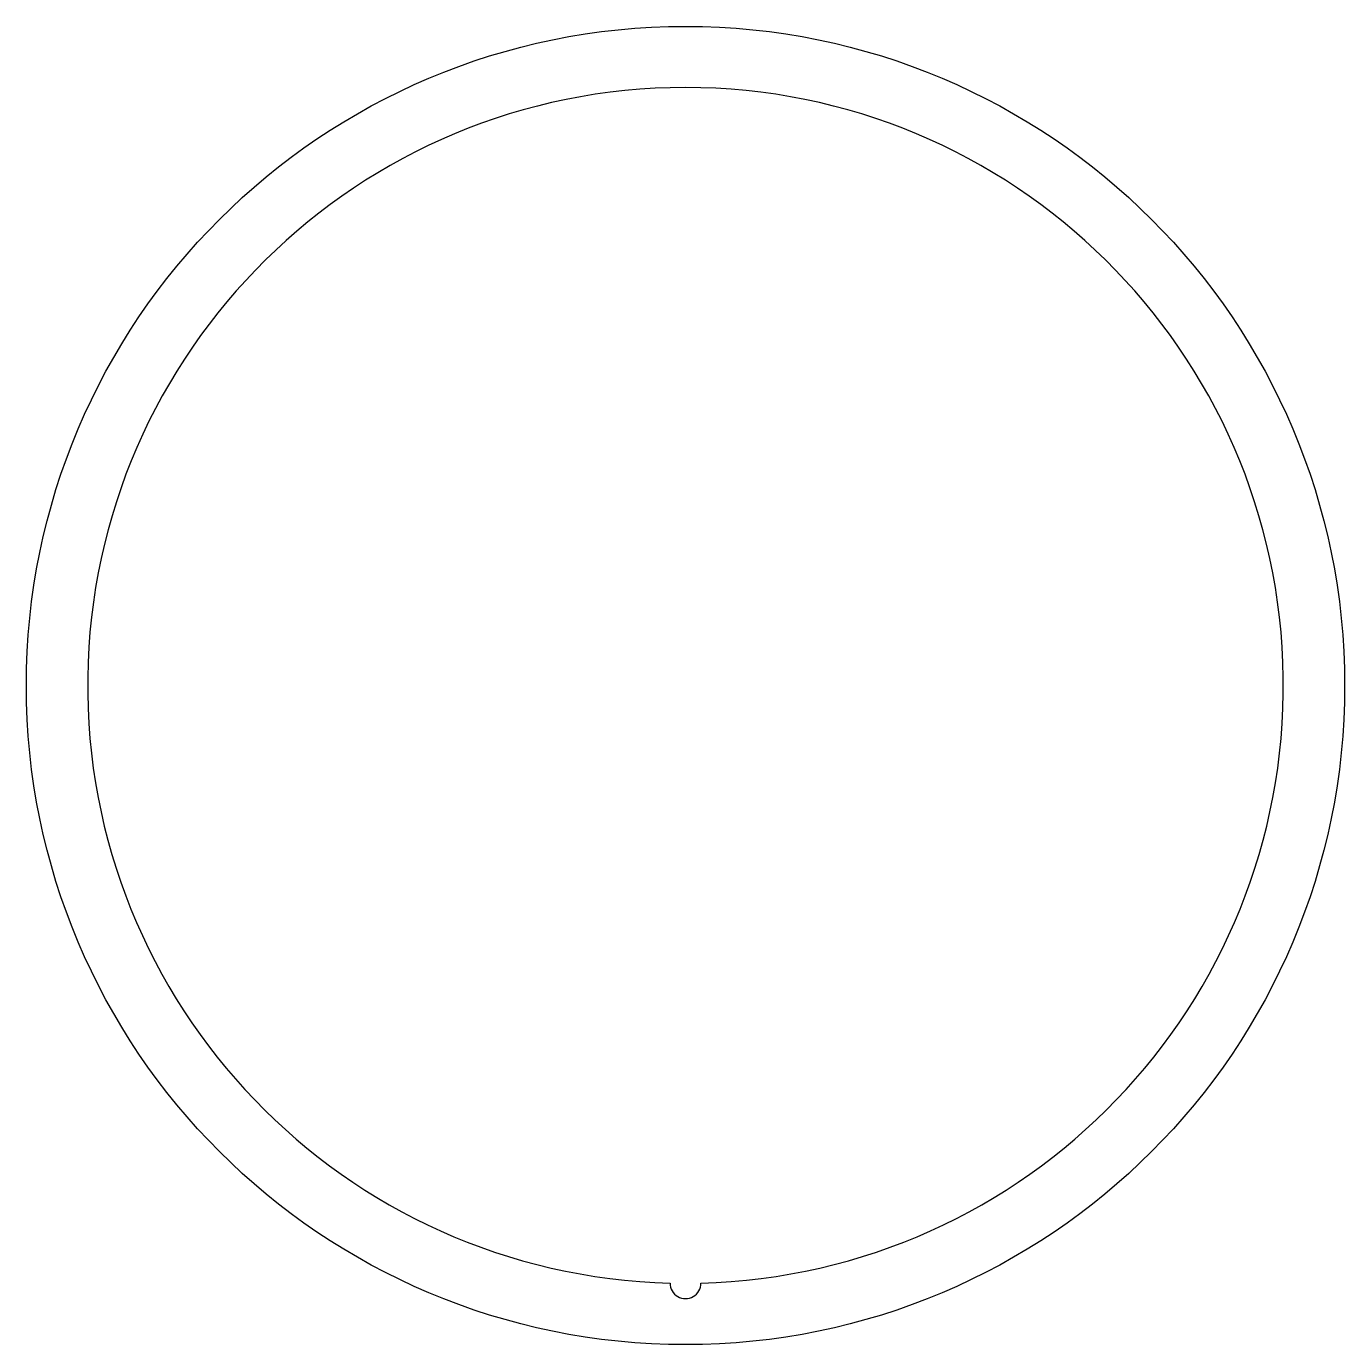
# Model space of a CAD drawing. Header units: inches. Extents: x -5.4 to 5.4, y -5.4 to 5.4.
import ezdxf

# ---------------------------------------------------------------- set-up
doc = ezdxf.new("R2010")
doc.units = ezdxf.units.IN
doc.layers.get('0').update_dxf_attribs({"linetype": 'CONTINUOUS'})

msp = doc.modelspace()

# ---------------------------------------------------------------- linework, layer by layer
msp.add_lwpolyline([(-0.125, -4.873, 1.012904), (0.125, -4.873, 77.993589)], format="xyb", close=True)
msp.add_circle((0, 0), 5.375)

doc.saveas('drawing.dxf')
